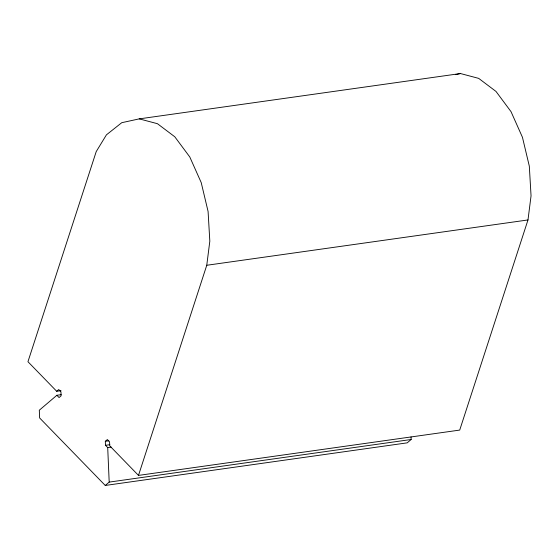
<?xml version="1.0" encoding="UTF-8"?>
<svg xmlns="http://www.w3.org/2000/svg" width="559" height="559" viewBox="0 0 559 559"><rect width="100%" height="100%" fill="white"/><g stroke="black" fill="none" stroke-linecap="round" stroke-linejoin="round"><path stroke-width="0.84" d="M139.254 118.871L460.483 73.543L478.672 78.372L496.008 91.445L511.024 111.653L522.448 137.283L529.317 166.163L531.05 195.853L527.989 219.946L459.715 430.081L138.485 475.409L206.76 265.273L209.821 241.181L208.088 211.491L201.219 182.604L189.794 156.981L174.778 136.773L157.442 123.7L139.254 118.871L121.757 122.694L106.434 134.838L96.225 151.58L27.95 361.708L56.69 391.272L61.001 390.664M56.69 391.272L58.73 389.539L60.938 391.81L61.113 395.821L59.072 397.554L56.864 395.283L39.305 410.215L39.64 417.964L105.253 485.457L407.211 442.847L411.151 439.493L411.04 436.907M105.253 485.457L109.194 482.103L107.705 447.577L105.497 445.306L105.323 441.296L107.363 439.563L109.571 441.841L109.746 445.844L138.485 475.409M455.487 74.633L460.483 73.543M206.76 265.273L527.989 219.946M56.864 395.283L61.176 394.668M105.323 441.296L108.774 440.813M105.497 445.306L109.809 444.698M107.705 447.577L111.157 447.095M109.194 482.103L411.151 439.493"/></g></svg>
